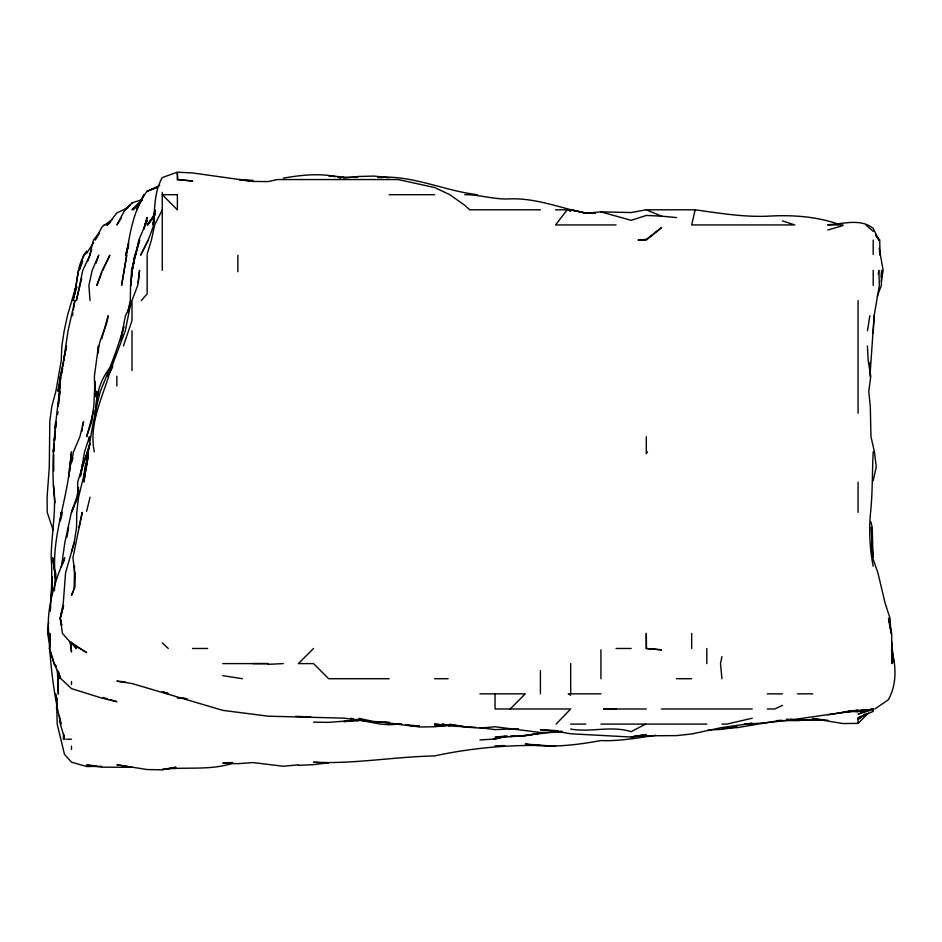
<?xml version="1.0" encoding="UTF-8"?>
<svg xmlns="http://www.w3.org/2000/svg" width="942" height="942" viewBox="0 0 942 942"><rect width="100%" height="100%" fill="white"/><g stroke="black" fill="none" stroke-linecap="round" stroke-linejoin="round"><path stroke-width="1.41" d="M74.477 565.965L74.5 587.973L71.498 595.438L74.477 587.973L74.63 572.842L72.946 557.711L82.225 512.342L79.034 527.461M98.38 352.826C97.897 339.815 106.858 328.617 108.13 315.688L101.748 338.72M52.281 585.217L51.68 594.849M63.609 733.736L63.479 739.234L63.656 735.113M110.002 699.6L116.879 701.708L101.748 698.057L71.498 688.614L60.947 678.723L54.118 663.604L49.408 648.473L49.796 633.354L50.456 640.219M74.477 587.973L74.889 572.842M69.649 471.082L69.79 466.961L72.981 458.048M51.139 600.348L52.293 576.963M49.761 647.095L50.079 638.853M878.356 274.44L878.815 270.319L879.357 285.438L874.152 315.688L869.949 376.199M59.252 399.573L60.559 376.199L66.493 345.95L63.561 361.069L68.024 330.819L74.854 300.569L73.382 310.189M98.145 352.826L98.451 345.95L94.388 376.199L95.012 396.829L94.989 381.698L93.788 406.449L91.398 421.58L92.646 416.081M59.994 388.575L60.559 376.199L63.514 362.446L63.067 365.202M53.706 471.082L53.729 454.586M55.072 432.578L54.436 440.832L55.107 431.2M869.925 369.323L870.302 362.446L869.996 365.202M874.082 315.688L873.199 333.162M98.215 395.452L98.451 391.33L97.862 395.452M69.19 472.46L68.931 476.581L71.498 451.83L69.367 469.705M131.433 281.411L131.138 285.438L131.491 270.319L135.271 256.483M131.715 277.372L132.327 271.32M881.194 277.183L881.677 270.319L881.347 285.438L877.237 296.436M53.694 451.83L54.189 444.954M48.572 622.344L47.583 633.354L50.091 647.095M60.441 520.585L61.218 512.342L60.241 520.585M54.389 440.832L55.06 433.956M95.613 413.326L95.083 418.825C95.248 400.574 98.38 381.074 110.815 366.885M55.613 428.457L56.025 424.324M138.274 282.694L139.569 270.319L137.685 285.438L132.01 300.569L132.01 320.633L123.402 345.95M59.864 391.33L58.204 406.449L59.605 391.33C54.848 428.174 50.079 465.595 55.083 502.71M154.005 218.061L153.205 224.938C155.041 209.112 154.017 191.673 162.26 177.591L177.379 172.174L192.509 172.939L253.021 181.441L268.14 181.594L277.266 179.557L398.266 179.557L434.533 187.529L449.817 194.676L464.783 205.309L469.681 209.807L540.414 209.807M154.323 215.306L154.959 209.807L153.075 224.938L154.205 220.805M78.728 490.335L77.915 497.211L77.656 482.08L82.343 466.961L81.142 473.838M83.873 476.581L85.027 466.961L88.112 455.74M78.304 493.09L78.645 490.335M88.065 457.223L83.873 482.08C88.254 451.583 92.516 421.109 100.358 391.33C109.06 370.1 117.668 348.834 123.838 326.697L120.552 340.451L125.486 315.688L131.409 303.512M88.195 451.83L86.181 466.961M78.516 270.319L73.358 300.569M69.991 641.596L71.498 651.982L71.168 646.082M70.815 648.473L71.156 646.082M96.873 402.328L97.473 398.195M72.534 315.688L72.958 312.944M72.711 643.539L86.629 652.571L71.498 643.621L62.431 633.354L60.229 618.223L63.291 603.092L65.563 572.842L74.194 542.592L76.561 527.461L76.773 512.342L78.563 497.211L86.629 464.229M867.488 330.819L869.866 315.688M82.013 431.2L82.449 428.457M82.884 425.702L83.532 421.58L79.905 436.699L73.535 451.83L71.498 461.768M60.441 376.199L57.992 391.33L60.794 377.577M132.704 268.941L134.941 255.188L132.01 270.86L130.549 285.438L130.314 300.569L127.947 311.567M881.312 281.317L883.137 270.319L879.227 248.311M61.348 567.343L64.833 542.592L71.392 512.342L76.632 499.919M67 537.093L68.601 527.461M123.92 271.685L121.589 285.438L126.723 255.188L124.144 270.319M57.544 414.527L58.015 411.831M69.79 466.961C66.128 504.382 50.538 540.107 55.531 578.341M61.324 374.822L62.572 367.945M84.698 473.838L88.065 457.282M131.303 300.569L125.298 330.819L108.224 376.199M74.383 295.07L76.22 285.438L67.447 315.688L64.174 330.819L61.866 345.95L61.183 361.069L55.861 391.33L51.822 406.449L49.796 421.58L49.302 466.961L47.1 497.211L47.218 512.342L53.164 530.216M78.633 487.579L76.785 497.211L71.498 512.342L74.112 506.031M61.289 517.841L62.36 512.342M721.937 656.574L720.512 663.604L721.937 678.723M128.583 244.19L126.252 255.188C130.031 233.263 133.434 209.289 147.129 191.108L156.761 187.458M88.678 440.832L89.549 436.699L84.533 451.83L80.306 476.581L82.472 464.206M144.632 226.304L144.02 229.059L144.609 226.304M873.199 480.655L876.284 466.961L874.435 451.83L870.961 436.699L870.302 406.449L868.771 391.33L870.761 376.199L868.218 361.069L867.382 345.95M837.356 223.772C814.83 216.201 790.891 214.752 767.318 216.213C743.191 217.166 719.005 213.151 695.184 209.807L691.687 224.938L794.801 224.938L782.437 220.923M134.317 260.687L132.01 270.319L134.824 255.188L139.628 240.057L135.636 255.188L138.815 240.057L147.129 220.522L144.915 224.938L147.129 217.567L144.915 224.938M86.629 511.27L90.055 497.211M93.835 410.582L86.629 436.699L91.739 421.58M128.1 311.567L130.526 301.946M128.748 242.812L125.51 255.188L128.713 245.556M63.173 563.222L64.739 557.711C53.564 584.629 43.85 615.161 50.444 644.352M90.149 443.576L82.437 466.961L90.055 443.576M71.498 551.871L74.194 542.592M81.671 278.561L76.384 300.569L82.778 270.319L89.926 255.188L87.571 261.452M60.971 374.822L62.619 369.323M147.129 253.987L151.427 240.057L154.618 224.938L162.26 209.925M74.689 293.692L72.416 300.569C78.963 285.037 74.96 265.467 86.629 252.291M75.596 290.937L76.95 286.815M95.86 263.442L98.745 255.188L92.186 270.319L88.901 285.438L90.02 300.569M108.695 376.199C100.935 400.574 88.878 425.725 94.306 451.83M91.727 249.689L89.714 255.188L93.446 240.057L98.981 233.251M148.235 240.057L140.652 255.188L148.224 240.057L153.852 224.938M101.748 272.568L96.861 285.438L101.748 271.543L109.837 255.188L102.819 270.319M82.625 261.487L79.187 270.319L83.579 255.188L86.629 251.078M75.16 503.511L77.774 497.211M112.816 366.108L107.977 376.199L111.698 368.64M155.053 213.292L147.823 224.938L151.933 219.121M121.365 217.955L116.879 224.938L124.945 209.807L129.984 205.368M86.629 253.327L93.67 242.471M99.522 233.251L95.071 240.057L101.748 227.411L104.032 224.938M647.448 451.83L646.306 453.561L646.306 436.699M153.57 216.79L155.206 214.458M154.994 214.458L147.129 224.938L154.252 216.295M570.675 211.244L567.19 209.807L555.544 224.938L616.056 224.938M112.487 219.486L104.809 224.938L107.506 224.938L116.879 212.951L128.359 207.393M141.324 300.569L147.129 293.869L147.129 255.188M141.512 200.728L133.081 209.807L142.112 200.222M141.63 199.834L132.01 202.848L125.416 209.807L130.126 205.368M556.11 724.104L570.675 708.985L495.045 708.985L495.045 693.854M313.521 648.473L298.39 663.604L313.521 663.604L328.652 678.723L389.152 678.723M510.164 708.985L525.295 693.854L479.914 693.854M786.57 719.182L797.568 720.112L827.818 720.336L812.699 718.546L842.949 723.538L858.08 723.397L868.418 713.106M142.089 199.869L132.01 209.807L136.661 206.204M107.506 224.938L110.626 222.076M864.556 714.177L858.08 719.382L866.216 713.777M874.835 708.985L888.33 699.765C896.772 684.657 896.419 666.065 891.462 649.85M858.08 723.397L858.08 717.898L860.599 716.415M645.576 724.104L631.175 731.675C611.087 725.34 590.787 732.699 570.675 729.049M782.437 705.37L774.736 708.985L767.318 708.985M159.74 185.433L147.129 191.308L157.22 187.352M858.08 717.898L873.199 711.375L873.199 708.985L870.455 709.338M866.181 710.692L858.08 714.118L873.199 709.514L858.08 710.916L866.322 709.868M827.818 230.013L842.949 225.597L842.949 224.938L827.818 224.938M495.045 738.822L506.042 736.091M479.914 739.917L495.045 739.046L507.42 736.079M232.391 763.35C209.43 770.78 185.539 766.505 162.26 769.484L176.013 767.247L162.26 769.826L147.129 769.543L116.879 764.751L130.632 767.059M752.187 718.24L726.812 724.104L721.937 724.104M864.933 709.821C824.792 714.036 784.933 722.526 744.427 724.104L752.187 723.315L721.937 727.518L691.687 733.948L676.556 735.62L646.306 735.796L631.175 736.844L646.306 734.536L631.175 737.044L570.675 733.783L555.544 731.098L540.414 729.744L558.3 730.698M827.818 714.801L858.08 710.197L842.949 711.917M646.035 209.807L631.175 212.551L600.925 211.868L585.794 213.21L570.675 209.807L585.794 212.927L595.426 213.363M781.071 720.265L737.068 727.671L721.937 727.777M283.271 178.12C300.474 175.236 318.255 172.975 335.529 176.649M867.7 709.797L858.08 711.222L848.448 711.387M870.455 709.385L873.199 708.985M655.926 735.29C637.687 737.822 619.447 741.33 600.925 740.565C575.951 745.11 550.564 748.254 525.295 744.039L555.544 746.347M504.665 736.102L495.045 737.303C517.676 737.209 539.907 733.017 562.421 731.416M343.771 178.085L358.902 176.472L374.033 176.072L389.152 177.732M561.043 731.439L555.544 732.028L561.043 731.51M493.314 739.234L495.045 739.046M827.818 224.726C842.737 224.184 860.364 217.943 873.199 228.423L878.898 240.057L879.687 240.057L880.122 255.188L879.392 251.067M298.39 764.845L283.271 766.246L253.021 762.561L237.89 763.679L222.759 763.185L232.391 762.502M401.61 724.08L389.152 724.739L380.497 724.104L358.902 720.029L328.652 722.361L313.521 722.137M732.935 727.189L737.068 726.965L721.937 729.379L708.184 729.979M268.14 664.334L283.271 663.604M338.272 177.591L343.771 177.343M298.39 765.328L313.521 764.657L328.652 762.761L321.775 762.525M540.414 745.452C504.782 745.04 469.363 748.372 434.533 755.943C394.074 756.744 353.968 764.174 313.521 762.243L319.02 762.431M518.418 728.649L495.045 729.626L479.914 727.636M495.045 745.817L504.665 745.593M646.306 708.985L603.751 708.985L616.056 708.985M101.748 766.341L86.629 766.553L71.498 762.16L64.468 754.365L57.179 724.104L56.814 708.985M132.01 767.283L101.748 767.165L86.629 765.01L96.249 765.858M253.021 663.604L268.411 663.604L222.759 663.604M177.379 179.557L192.509 180.994L177.379 179.557L177.379 172.963L177.708 179.557M389.152 194.676L434.533 194.676M464.783 194.676C480.031 194.617 494.821 199.857 510.164 198.868C530.758 198.103 550.893 204.485 570.675 209.666M555.544 209.807L567.19 209.807M695.184 209.807L646.306 209.807L661.425 216.142L676.556 217.578M192.509 648.473L207.64 648.473M616.056 648.473L631.175 648.473M646.306 648.473L661.425 649.839L646.306 648.473L646.306 633.354L646.436 648.473M434.533 678.723L448.145 678.723M676.556 678.723L691.687 678.723M600.925 693.854L568.273 693.854L570.675 695.22M767.318 693.854L782.437 693.854M797.497 693.854L812.699 693.854M661.425 708.985L752.187 708.985M398.949 724.104L389.152 724.104L401.527 724.068L389.152 723.833L401.162 724.104M570.675 724.104L585.794 724.104M600.925 724.104L706.806 724.104M63.915 739.234L64.798 739.234L60.323 724.104L59.476 715.861M66.493 739.234L71.498 739.234M378.154 177.39C412.584 174.835 443.953 190.896 477.5 194.676M848.448 711.54L858.08 711.646L849.825 710.704M357.524 177.402L343.771 177.202L328.652 175.601L334.151 176.531M551.423 732.146L555.544 732.217L540.414 732.487L495.045 726.753L479.914 728.084L464.783 727.024L449.664 724.374L463.417 726.4M378.154 177.473L382.275 177.567M591.293 213.363L585.794 213.21L571.123 209.807M310.766 716.968L295.647 716.356M379.532 721.819L374.033 721.596L358.902 718.299M385.031 722.043L389.152 722.22M776.938 720.559L797.568 720.606L812.699 719.547L797.568 720.112L790.691 719.146M661.425 216.142L646.306 215.447L631.175 220.334L600.925 211.868M463.417 726.671L449.664 725.952L442.163 724.104L449.664 725.611L434.533 724.139L449.664 725.305L434.533 726.07L449.664 725.152L434.533 726.777L419.402 726.977L405.661 724.928L419.402 725.917C404.083 726.4 389.293 721.949 374.033 721.596L389.152 722.82M253.021 180.346L239.28 179.557L253.021 181.441M464.783 726.741L475.792 727.389M184.255 698.316L177.379 697.763L187.011 698.634M125.133 681.89L116.879 681.172L132.01 683.539L222.759 710.35L268.14 716.179L343.771 718.145L374.033 722.055L356.147 719.299M222.759 675.649L242.459 678.723M350.648 718.346L353.403 718.817M103.125 697.504L107.247 698.764M865.898 224.938L873.199 231.343M162.26 642.88L168.277 648.473M71.498 642.715L76.326 648.473L71.498 642.491M875.636 234.782L879.687 240.057M54.118 663.604L56.367 666.701L54.141 663.604L49.408 648.473M875.648 235.229L878.898 240.057M873.199 559.265L877.909 572.842L885.103 603.092L890.002 618.223L890.967 633.354M70.768 642.244L71.498 644.787L70.874 641.926M870.985 521.962L872.221 527.461L873.034 557.711M873.199 566.236C869.737 548.597 868.795 530.252 870.585 512.342C872.657 492.207 872.162 472.072 873.199 451.83M58.687 671.858L59.994 678.723L59.417 674.602M891.638 651.228L893.11 659.471M890.308 629.221L888.53 618.223L891.65 633.354L892.015 663.604L891.615 656.727M60.147 718.605L60.924 724.104C54.907 699.364 51.386 673.942 49.702 648.473M893.687 662.226L891.579 641.596M57.474 670.48L58.345 693.854L57.474 670.48M53.423 484.836C56.861 509.151 51.386 533.384 51.162 557.711C52.505 575.268 51.257 592.589 50.385 609.969M871.856 542.592L872.893 557.711M54.389 590.716L55.59 572.842L55.743 578.341M871.22 527.461L872.704 557.711M873.199 240.057L873.199 254.528M873.199 270.319L873.199 285.438M858.08 300.569L858.08 413.197M858.08 482.08L858.08 512.342M706.806 648.473L706.806 663.604M691.687 633.354L691.687 648.473M600.925 649.862L600.925 678.723M570.675 663.604L570.675 693.854M540.414 670.61L540.414 693.854M237.89 255.188L237.89 271.72M162.26 192.404L162.26 270.319M132.01 202.848L132.01 203.59M132.01 330.819L132.01 370.547M116.879 376.199L116.879 386.02M71.498 681.431L71.498 684.493M71.498 746.111L71.498 749.396M56.779 697.975L56.626 708.985L56.791 697.975M55.672 421.58L55.295 428.457L55.672 421.58M54.13 443.576L53.329 451.83L54.165 443.576M50.456 607.225L49.879 611.346L50.468 607.225M63.538 605.847L60.253 618.223L61.677 625.099L60.253 618.223L63.538 605.847M143.902 194.676L136.696 209.807L143.973 194.676M661.425 227.705L646.306 240.057L638.005 240.057L646.306 239.409L661.425 227.705M540.414 733.1L525.295 735.667L510.164 736.42L525.295 735.667L540.414 733.1M352.025 720.253L343.771 721.607L358.902 720.618L352.025 720.147M177.379 194.676L162.26 194.676L177.379 209.807L177.379 194.676M364.401 720.5L358.902 720.088L364.401 720.465M341.028 177.685L338.272 177.214L341.028 177.649M168.206 693.512L162.26 691.769L168.206 693.5M54.954 572.842L52.717 557.711L55.578 578.494L54.954 572.842M56.367 700.106L55.578 693.854L56.367 700.106M97.297 402.328L96.272 391.33L97.214 402.328"/></g></svg>
